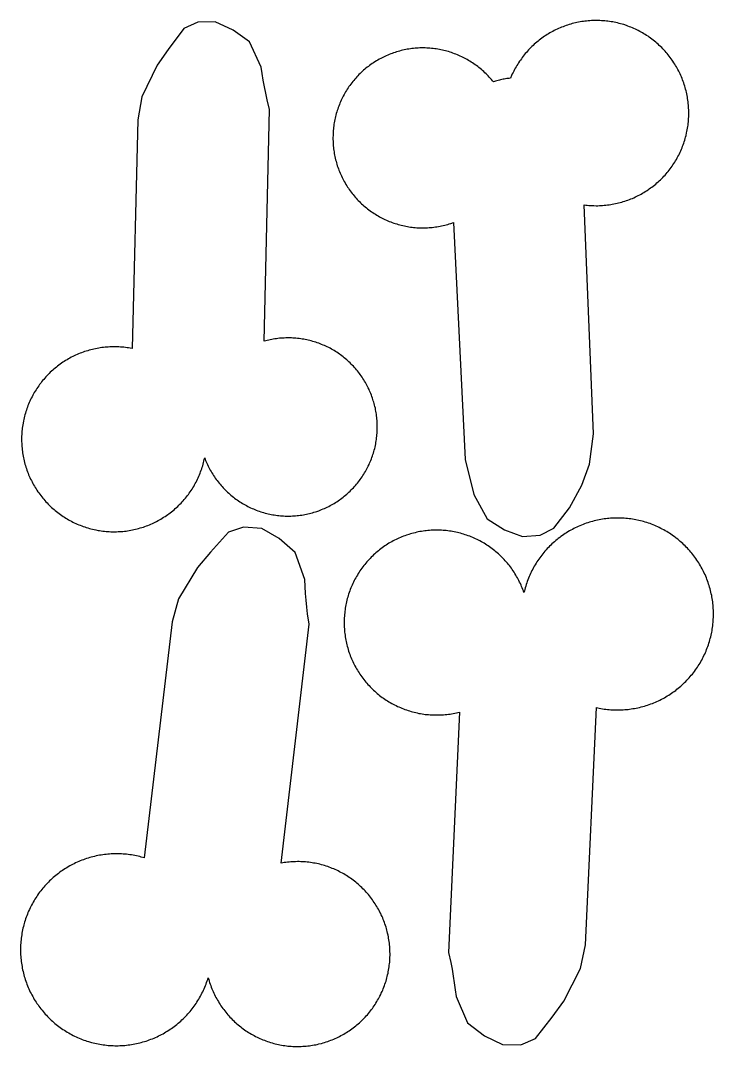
# Model space of a CAD drawing. Extents: x -246 to 246, y -104 to 199.
# Drawn here: x 211.17 to 220.79, y -83.82 to -69.57 of the extents above; entities that cross this region are included whole.
import ezdxf

# ---------------------------------------------------------------- set-up
doc = ezdxf.new("R2010")
doc.units = 0
doc.layers.add('Add_Red', color=1, linetype='Continuous')

msp = doc.modelspace()

# ---------------------------------------------------------------- linework, layer by layer
at = {"layer": 'Add_Red'}
for points in [[(212.501, -76.667), (212.523, -76.666), (212.545, -76.665), (212.568, -76.664), (212.59, -76.662), (212.612, -76.659), (212.635, -76.657), (212.657, -76.654), (212.679, -76.65), (212.701, -76.646), (212.723, -76.642), (212.745, -76.637), (212.767, -76.632), (212.789, -76.627), (212.81, -76.621), (212.832, -76.615), (212.853, -76.609), (212.875, -76.602), (212.896, -76.594), (212.917, -76.587), (212.938, -76.579), (212.959, -76.57), (212.979, -76.562), (213, -76.553), (213.02, -76.543), (213.04, -76.533), (213.06, -76.523), (213.08, -76.513), (213.1, -76.502), (213.119, -76.491), (213.138, -76.479), (213.157, -76.467), (213.176, -76.455), (213.195, -76.443), (213.213, -76.43), (213.231, -76.417), (213.249, -76.403), (213.267, -76.389), (213.284, -76.375), (213.302, -76.361), (213.318, -76.346), (213.335, -76.331), (213.352, -76.316), (213.368, -76.3), (213.384, -76.285), (213.399, -76.269), (213.414, -76.252), (213.43, -76.236), (213.444, -76.219), (213.459, -76.202), (213.473, -76.184), (213.487, -76.166), (213.5, -76.149), (213.513, -76.13), (213.526, -76.112), (213.539, -76.094), (213.551, -76.075), (213.563, -76.056), (213.575, -76.037), (213.586, -76.017), (213.597, -75.998), (213.607, -75.978), (213.617, -75.958), (213.627, -75.938), (213.637, -75.917), (213.646, -75.897), (213.655, -75.876), (213.663, -75.856), (213.671, -75.835), (213.679, -75.814), (213.686, -75.792), (213.693, -75.771), (213.7, -75.75), (213.706, -75.728), (213.712, -75.707), (213.717, -75.685), (213.722, -75.663), (213.727, -75.641), (213.74, -75.676), (213.749, -75.696), (213.757, -75.716), (213.766, -75.735), (213.776, -75.755), (213.785, -75.774), (213.795, -75.793), (213.805, -75.812), (213.816, -75.831), (213.827, -75.85), (213.838, -75.868), (213.85, -75.886), (213.862, -75.904), (213.874, -75.922), (213.887, -75.94), (213.899, -75.957), (213.913, -75.974), (213.926, -75.991), (213.94, -76.008), (213.954, -76.024), (213.968, -76.04), (213.983, -76.056), (213.998, -76.072), (214.013, -76.087), (214.028, -76.102), (214.044, -76.117), (214.06, -76.132), (214.076, -76.146), (214.092, -76.16), (214.109, -76.174), (214.126, -76.187), (214.143, -76.2), (214.16, -76.213), (214.178, -76.226), (214.196, -76.238), (214.214, -76.25), (214.232, -76.261), (214.25, -76.273), (214.269, -76.284), (214.288, -76.294), (214.307, -76.305), (214.326, -76.315), (214.345, -76.324), (214.365, -76.334), (214.384, -76.343), (214.404, -76.351), (214.424, -76.359), (214.444, -76.367), (214.464, -76.375), (214.485, -76.382), (214.505, -76.389), (214.526, -76.395), (214.546, -76.402), (214.567, -76.407), (214.588, -76.413), (214.609, -76.418), (214.63, -76.422), (214.651, -76.427), (214.673, -76.431), (214.694, -76.434), (214.715, -76.437), (214.737, -76.44), (214.758, -76.443), (214.78, -76.445), (214.801, -76.446), (214.823, -76.448), (214.844, -76.449), (214.866, -76.449), (214.887, -76.449), (214.925, -76.449), (214.946, -76.448), (214.968, -76.447), (214.99, -76.445), (215.011, -76.443), (215.032, -76.441), (215.054, -76.438), (215.075, -76.435), (215.097, -76.432), (215.118, -76.428), (215.139, -76.424), (215.16, -76.419), (215.181, -76.414), (215.202, -76.409), (215.223, -76.403), (215.244, -76.397), (215.264, -76.391), (215.285, -76.384), (215.311, -76.375), (215.331, -76.367), (215.351, -76.359), (215.371, -76.351), (215.391, -76.343), (215.41, -76.334), (215.43, -76.324), (215.449, -76.315), (215.468, -76.305), (215.487, -76.294), (215.506, -76.284), (215.525, -76.273), (215.543, -76.261), (215.561, -76.25), (215.579, -76.238), (215.597, -76.226), (215.615, -76.213), (215.632, -76.2), (215.649, -76.187), (215.666, -76.174), (215.683, -76.16), (215.699, -76.146), (215.715, -76.132), (215.731, -76.117), (215.747, -76.102), (215.762, -76.087), (215.777, -76.072), (215.792, -76.056), (215.807, -76.04), (215.821, -76.024), (215.835, -76.008), (215.849, -75.991), (215.862, -75.974), (215.875, -75.957), (215.888, -75.94), (215.901, -75.922), (215.913, -75.904), (215.925, -75.886), (215.937, -75.868), (215.948, -75.85), (215.959, -75.831), (215.969, -75.812), (215.98, -75.793), (215.99, -75.774), (215.999, -75.755), (216.009, -75.735), (216.018, -75.716), (216.026, -75.696), (216.034, -75.676), (216.042, -75.656), (216.05, -75.636), (216.057, -75.615), (216.064, -75.595), (216.07, -75.574), (216.077, -75.553), (216.082, -75.533), (216.088, -75.512), (216.093, -75.491), (216.097, -75.47), (216.102, -75.448), (216.106, -75.427), (216.109, -75.406), (216.112, -75.385), (216.115, -75.363), (216.118, -75.342), (216.12, -75.32), (216.121, -75.299), (216.123, -75.277), (216.124, -75.256), (216.124, -75.234), (216.124, -75.212), (216.124, -75.187), (216.124, -75.165), (216.123, -75.143), (216.121, -75.122), (216.119, -75.1), (216.117, -75.079), (216.115, -75.057), (216.112, -75.036), (216.109, -75.015), (216.105, -74.993), (216.101, -74.972), (216.097, -74.951), (216.092, -74.93), (216.087, -74.909), (216.081, -74.888), (216.075, -74.867), (216.069, -74.847), (216.057, -74.81), (216.05, -74.789), (216.042, -74.769), (216.034, -74.749), (216.026, -74.729), (216.018, -74.709), (216.009, -74.69), (215.999, -74.67), (215.99, -74.651), (215.98, -74.632), (215.969, -74.613), (215.959, -74.594), (215.948, -74.575), (215.937, -74.557), (215.925, -74.539), (215.913, -74.521), (215.901, -74.503), (215.888, -74.485), (215.875, -74.468), (215.862, -74.451), (215.849, -74.434), (215.835, -74.417), (215.821, -74.401), (215.807, -74.385), (215.792, -74.369), (215.777, -74.353), (215.762, -74.338), (215.747, -74.323), (215.731, -74.308), (215.715, -74.293), (215.699, -74.279), (215.683, -74.265), (215.666, -74.251), (215.649, -74.238), (215.632, -74.224), (215.615, -74.212), (215.597, -74.199), (215.579, -74.187), (215.561, -74.175), (215.543, -74.163), (215.525, -74.152), (215.506, -74.141), (215.487, -74.13), (215.468, -74.12), (215.449, -74.11), (215.43, -74.101), (215.41, -74.091), (215.391, -74.082), (215.371, -74.074), (215.351, -74.065), (215.331, -74.058), (215.311, -74.05), (215.29, -74.043), (215.27, -74.036), (215.249, -74.029), (215.228, -74.023), (215.208, -74.018), (215.187, -74.012), (215.166, -74.007), (215.145, -74.002), (215.123, -73.998), (215.102, -73.994), (215.081, -73.991), (215.06, -73.987), (215.038, -73.985), (215.017, -73.982), (214.995, -73.98), (214.974, -73.978), (214.952, -73.977), (214.931, -73.976), (214.909, -73.976), (214.887, -73.975), (214.852, -73.976), (214.83, -73.977), (214.808, -73.978), (214.787, -73.979), (214.765, -73.981), (214.744, -73.984), (214.723, -73.986), (214.701, -73.989), (214.68, -73.993), (214.659, -73.997), (214.637, -74.001), (214.616, -74.005), (214.595, -74.01), (214.574, -74.016), (214.554, -74.021), (214.626, -70.802), (214.594, -70.668), (214.574, -70.578), (214.556, -70.487), (214.539, -70.396), (214.524, -70.305), (214.511, -70.214), (214.349, -69.865), (214.121, -69.7), (213.874, -69.588), (213.631, -69.591), (213.436, -69.678), (213.221, -69.968), (213.067, -70.188), (212.855, -70.628), (212.797, -70.946), (212.721, -74.124), (212.692, -74.118), (212.67, -74.115), (212.648, -74.111), (212.625, -74.109), (212.603, -74.106), (212.581, -74.104), (212.558, -74.102), (212.536, -74.101), (212.514, -74.1), (212.491, -74.099), (212.469, -74.099), (212.433, -74.099), (212.411, -74.1), (212.388, -74.102), (212.366, -74.103), (212.344, -74.105), (212.321, -74.107), (212.299, -74.11), (212.277, -74.113), (212.255, -74.117), (212.233, -74.121), (212.211, -74.125), (212.189, -74.13), (212.167, -74.135), (212.145, -74.14), (212.124, -74.146), (212.102, -74.153), (212.081, -74.159), (212.059, -74.166), (212.038, -74.173), (212.017, -74.181), (211.996, -74.189), (211.975, -74.198), (211.955, -74.206), (211.934, -74.216), (211.914, -74.225), (211.894, -74.235), (211.874, -74.245), (211.854, -74.256), (211.835, -74.267), (211.815, -74.278), (211.796, -74.289), (211.777, -74.301), (211.758, -74.314), (211.74, -74.326), (211.721, -74.339), (211.703, -74.352), (211.685, -74.366), (211.668, -74.38), (211.65, -74.394), (211.633, -74.408), (211.616, -74.423), (211.6, -74.438), (211.583, -74.453), (211.567, -74.469), (211.551, -74.485), (211.536, -74.501), (211.521, -74.517), (211.506, -74.534), (211.491, -74.551), (211.476, -74.568), (211.462, -74.585), (211.449, -74.603), (211.435, -74.621), (211.422, -74.639), (211.409, -74.658), (211.397, -74.676), (211.385, -74.695), (211.373, -74.714), (211.361, -74.733), (211.35, -74.753), (211.339, -74.772), (211.329, -74.792), (211.319, -74.812), (211.309, -74.832), (211.299, -74.853), (211.29, -74.873), (211.282, -74.894), (211.273, -74.915), (211.265, -74.936), (211.258, -74.957), (211.25, -74.978), (211.243, -74.999), (211.237, -75.021), (211.231, -75.042), (211.225, -75.064), (211.22, -75.086), (211.215, -75.107), (211.21, -75.129), (211.204, -75.16), (211.2, -75.182), (211.197, -75.204), (211.194, -75.227), (211.192, -75.249), (211.189, -75.271), (211.188, -75.294), (211.186, -75.316), (211.185, -75.338), (211.185, -75.361), (211.185, -75.383), (211.185, -75.417), (211.186, -75.439), (211.187, -75.462), (211.189, -75.484), (211.191, -75.507), (211.193, -75.529), (211.196, -75.551), (211.199, -75.573), (211.202, -75.595), (211.206, -75.617), (211.21, -75.639), (211.215, -75.661), (211.22, -75.683), (211.226, -75.705), (211.231, -75.727), (211.238, -75.748), (211.244, -75.77), (211.251, -75.791), (211.258, -75.812), (211.266, -75.833), (211.274, -75.854), (211.282, -75.875), (211.291, -75.895), (211.3, -75.916), (211.31, -75.936), (211.32, -75.956), (211.33, -75.976), (211.34, -75.996), (211.351, -76.016), (211.362, -76.035), (211.374, -76.054), (211.386, -76.073), (211.398, -76.092), (211.411, -76.111), (211.423, -76.129), (211.437, -76.147), (211.45, -76.165), (211.464, -76.183), (211.478, -76.2), (211.492, -76.217), (211.507, -76.234), (211.522, -76.251), (211.537, -76.267), (211.553, -76.283), (211.569, -76.299), (211.585, -76.315), (211.601, -76.33), (211.618, -76.345), (211.635, -76.36), (211.652, -76.374), (211.67, -76.388), (211.687, -76.402), (211.705, -76.416), (211.723, -76.429), (211.742, -76.442), (211.76, -76.454), (211.779, -76.466), (211.798, -76.478), (211.817, -76.49), (211.837, -76.501), (211.856, -76.512), (211.876, -76.522), (211.896, -76.533), (211.916, -76.542), (211.936, -76.552), (211.957, -76.561), (211.978, -76.57), (211.998, -76.578), (212.019, -76.586), (212.04, -76.594), (212.062, -76.601), (212.083, -76.608), (212.104, -76.615), (212.126, -76.621), (212.147, -76.627), (212.169, -76.632), (212.191, -76.637), (212.213, -76.642), (212.246, -76.648), (212.268, -76.652), (212.29, -76.655), (212.312, -76.658), (212.335, -76.66), (212.357, -76.663), (212.379, -76.664), (212.402, -76.666), (212.424, -76.667), (212.446, -76.667), (212.469, -76.667), (212.501, -76.667)], [(218.386, -76.716), (218.575, -76.616), (218.795, -76.335), (218.963, -76.019), (219.071, -75.731), (219.129, -75.307), (218.996, -72.128), (219.018, -72.13), (219.041, -72.133), (219.063, -72.135), (219.085, -72.136), (219.108, -72.138), (219.13, -72.138), (219.165, -72.139), (219.187, -72.139), (219.209, -72.138), (219.232, -72.137), (219.254, -72.136), (219.277, -72.134), (219.299, -72.132), (219.321, -72.129), (219.344, -72.126), (219.366, -72.123), (219.388, -72.119), (219.41, -72.115), (219.432, -72.111), (219.454, -72.106), (219.476, -72.101), (219.497, -72.095), (219.519, -72.089), (219.54, -72.083), (219.562, -72.076), (219.583, -72.069), (219.604, -72.061), (219.625, -72.053), (219.646, -72.045), (219.667, -72.037), (219.688, -72.028), (219.708, -72.018), (219.728, -72.009), (219.748, -71.999), (219.768, -71.988), (219.788, -71.978), (219.807, -71.967), (219.827, -71.955), (219.846, -71.943), (219.865, -71.931), (219.884, -71.919), (219.902, -71.906), (219.92, -71.893), (219.938, -71.88), (219.956, -71.866), (219.974, -71.852), (219.991, -71.838), (220.008, -71.823), (220.025, -71.809), (220.041, -71.793), (220.058, -71.778), (220.074, -71.762), (220.089, -71.746), (220.105, -71.73), (220.12, -71.713), (220.135, -71.697), (220.149, -71.68), (220.164, -71.662), (220.178, -71.645), (220.191, -71.627), (220.205, -71.609), (220.218, -71.591), (220.23, -71.572), (220.243, -71.553), (220.255, -71.534), (220.267, -71.515), (220.278, -71.496), (220.289, -71.476), (220.3, -71.457), (220.31, -71.437), (220.32, -71.417), (220.33, -71.396), (220.339, -71.376), (220.348, -71.355), (220.357, -71.335), (220.365, -71.314), (220.373, -71.293), (220.38, -71.272), (220.387, -71.25), (220.394, -71.229), (220.4, -71.208), (220.406, -71.186), (220.412, -71.164), (220.42, -71.129), (220.425, -71.107), (220.429, -71.085), (220.433, -71.063), (220.436, -71.041), (220.44, -71.019), (220.442, -70.996), (220.445, -70.974), (220.446, -70.952), (220.448, -70.929), (220.449, -70.907), (220.45, -70.885), (220.45, -70.853), (220.45, -70.831), (220.449, -70.808), (220.448, -70.786), (220.447, -70.763), (220.445, -70.741), (220.443, -70.719), (220.441, -70.696), (220.438, -70.674), (220.434, -70.652), (220.431, -70.63), (220.427, -70.608), (220.422, -70.586), (220.417, -70.564), (220.412, -70.542), (220.406, -70.52), (220.4, -70.499), (220.394, -70.477), (220.387, -70.456), (220.38, -70.435), (220.373, -70.413), (220.365, -70.392), (220.357, -70.372), (220.348, -70.351), (220.339, -70.33), (220.33, -70.31), (220.32, -70.29), (220.31, -70.27), (220.3, -70.25), (220.289, -70.23), (220.278, -70.21), (220.267, -70.191), (220.255, -70.172), (220.243, -70.153), (220.23, -70.134), (220.218, -70.116), (220.205, -70.098), (220.191, -70.079), (220.178, -70.062), (220.164, -70.044), (220.149, -70.027), (220.135, -70.01), (220.12, -69.993), (220.105, -69.976), (220.089, -69.96), (220.074, -69.944), (220.058, -69.928), (220.041, -69.913), (220.025, -69.898), (220.008, -69.883), (219.991, -69.868), (219.974, -69.854), (219.956, -69.84), (219.938, -69.826), (219.92, -69.813), (219.902, -69.8), (219.884, -69.787), (219.865, -69.775), (219.846, -69.763), (219.827, -69.751), (219.807, -69.74), (219.788, -69.729), (219.768, -69.718), (219.748, -69.708), (219.728, -69.698), (219.708, -69.688), (219.688, -69.679), (219.667, -69.67), (219.646, -69.661), (219.625, -69.653), (219.604, -69.645), (219.583, -69.638), (219.546, -69.625), (219.525, -69.619), (219.503, -69.613), (219.481, -69.607), (219.459, -69.602), (219.438, -69.597), (219.416, -69.592), (219.394, -69.588), (219.371, -69.584), (219.349, -69.581), (219.327, -69.578), (219.305, -69.575), (219.282, -69.573), (219.26, -69.571), (219.238, -69.57), (219.215, -69.569), (219.193, -69.568), (219.165, -69.568), (219.142, -69.568), (219.12, -69.568), (219.097, -69.569), (219.075, -69.571), (219.053, -69.572), (219.03, -69.575), (219.008, -69.577), (218.986, -69.58), (218.964, -69.583), (218.941, -69.587), (218.919, -69.591), (218.897, -69.596), (218.875, -69.601), (218.854, -69.606), (218.832, -69.611), (218.81, -69.617), (218.789, -69.624), (218.767, -69.63), (218.746, -69.638), (218.725, -69.645), (218.704, -69.653), (218.683, -69.661), (218.662, -69.67), (218.642, -69.679), (218.621, -69.688), (218.601, -69.698), (218.581, -69.708), (218.561, -69.718), (218.541, -69.729), (218.522, -69.74), (218.502, -69.751), (218.483, -69.763), (218.464, -69.775), (218.446, -69.787), (218.427, -69.8), (218.409, -69.813), (218.391, -69.826), (218.373, -69.84), (218.356, -69.854), (218.338, -69.868), (218.321, -69.883), (218.304, -69.898), (218.288, -69.913), (218.272, -69.928), (218.256, -69.944), (218.24, -69.96), (218.224, -69.976), (218.209, -69.993), (218.194, -70.01), (218.18, -70.027), (218.165, -70.044), (218.152, -70.062), (218.138, -70.079), (218.125, -70.098), (218.111, -70.116), (218.099, -70.134), (218.086, -70.153), (218.074, -70.172), (218.063, -70.191), (218.051, -70.21), (218.04, -70.23), (218.029, -70.25), (218.019, -70.27), (218.009, -70.29), (217.999, -70.31), (217.99, -70.33), (217.974, -70.369), (217.956, -70.371), (217.939, -70.373), (217.922, -70.375), (217.904, -70.378), (217.887, -70.381), (217.87, -70.384), (217.853, -70.388), (217.836, -70.392), (217.819, -70.396), (217.802, -70.4), (217.785, -70.405), (217.768, -70.41), (217.736, -70.421), (217.722, -70.404), (217.708, -70.387), (217.694, -70.371), (217.679, -70.354), (217.664, -70.338), (217.649, -70.323), (217.634, -70.307), (217.618, -70.292), (217.602, -70.277), (217.586, -70.263), (217.57, -70.248), (217.553, -70.234), (217.536, -70.221), (217.519, -70.207), (217.501, -70.194), (217.484, -70.181), (217.466, -70.169), (217.448, -70.156), (217.43, -70.145), (217.411, -70.133), (217.392, -70.122), (217.373, -70.111), (217.354, -70.1), (217.335, -70.09), (217.316, -70.08), (217.296, -70.071), (217.276, -70.061), (217.256, -70.052), (217.236, -70.044), (217.216, -70.036), (217.196, -70.028), (217.175, -70.02), (217.155, -70.013), (217.134, -70.007), (217.113, -70), (217.092, -69.994), (217.071, -69.988), (217.05, -69.983), (217.029, -69.978), (217.007, -69.974), (216.986, -69.97), (216.965, -69.966), (216.943, -69.962), (216.921, -69.959), (216.9, -69.957), (216.878, -69.954), (216.856, -69.952), (216.835, -69.951), (216.813, -69.95), (216.791, -69.949), (216.758, -69.948), (216.736, -69.949), (216.714, -69.949), (216.692, -69.95), (216.67, -69.952), (216.649, -69.953), (216.627, -69.955), (216.605, -69.958), (216.584, -69.961), (216.562, -69.964), (216.541, -69.967), (216.519, -69.971), (216.498, -69.976), (216.476, -69.981), (216.455, -69.986), (216.434, -69.991), (216.413, -69.997), (216.392, -70.003), (216.371, -70.01), (216.351, -70.017), (216.33, -70.024), (216.31, -70.031), (216.289, -70.039), (216.269, -70.048), (216.249, -70.057), (216.229, -70.066), (216.21, -70.075), (216.19, -70.085), (216.171, -70.095), (216.152, -70.105), (216.133, -70.116), (216.114, -70.127), (216.09, -70.142), (216.072, -70.153), (216.054, -70.165), (216.036, -70.178), (216.018, -70.191), (216.001, -70.204), (215.984, -70.217), (215.967, -70.231), (215.95, -70.245), (215.933, -70.259), (215.917, -70.273), (215.901, -70.288), (215.885, -70.303), (215.87, -70.319), (215.855, -70.334), (215.84, -70.35), (215.825, -70.366), (215.811, -70.383), (215.797, -70.399), (215.783, -70.416), (215.769, -70.433), (215.756, -70.451), (215.743, -70.468), (215.731, -70.486), (215.718, -70.504), (215.706, -70.522), (215.695, -70.541), (215.683, -70.56), (215.672, -70.578), (215.662, -70.597), (215.651, -70.617), (215.641, -70.636), (215.632, -70.656), (215.623, -70.675), (215.614, -70.695), (215.605, -70.715), (215.597, -70.735), (215.589, -70.756), (215.581, -70.776), (215.574, -70.797), (215.567, -70.818), (215.561, -70.838), (215.555, -70.859), (215.549, -70.88), (215.544, -70.901), (215.539, -70.923), (215.534, -70.944), (215.53, -70.965), (215.526, -70.987), (215.522, -71.008), (215.519, -71.03), (215.517, -71.052), (215.514, -71.073), (215.512, -71.095), (215.511, -71.117), (215.509, -71.139), (215.509, -71.16), (215.508, -71.198), (215.508, -71.22), (215.509, -71.242), (215.51, -71.263), (215.511, -71.285), (215.513, -71.307), (215.515, -71.329), (215.517, -71.35), (215.52, -71.372), (215.523, -71.393), (215.527, -71.415), (215.531, -71.436), (215.535, -71.458), (215.54, -71.479), (215.545, -71.5), (215.551, -71.521), (215.556, -71.542), (215.563, -71.563), (215.569, -71.584), (215.576, -71.605), (215.583, -71.625), (215.591, -71.646), (215.599, -71.666), (215.607, -71.686), (215.616, -71.706), (215.625, -71.726), (215.635, -71.747), (215.645, -71.767), (215.655, -71.786), (215.666, -71.805), (215.676, -71.824), (215.687, -71.843), (215.699, -71.862), (215.711, -71.88), (215.723, -71.898), (215.735, -71.916), (215.748, -71.934), (215.761, -71.951), (215.774, -71.969), (215.788, -71.986), (215.802, -72.003), (215.816, -72.019), (215.83, -72.035), (215.845, -72.051), (215.86, -72.067), (215.875, -72.083), (215.891, -72.098), (215.907, -72.113), (215.923, -72.128), (215.939, -72.142), (215.956, -72.156), (215.973, -72.17), (215.99, -72.184), (216.007, -72.197), (216.025, -72.21), (216.042, -72.223), (216.06, -72.235), (216.079, -72.247), (216.097, -72.259), (216.116, -72.27), (216.134, -72.281), (216.153, -72.292), (216.173, -72.302), (216.192, -72.312), (216.211, -72.322), (216.231, -72.331), (216.251, -72.34), (216.271, -72.349), (216.291, -72.357), (216.311, -72.365), (216.332, -72.373), (216.352, -72.38), (216.373, -72.387), (216.394, -72.393), (216.415, -72.4), (216.436, -72.405), (216.457, -72.411), (216.478, -72.416), (216.5, -72.421), (216.521, -72.425), (216.542, -72.429), (216.564, -72.432), (216.585, -72.436), (216.607, -72.438), (216.629, -72.441), (216.65, -72.443), (216.672, -72.445), (216.694, -72.446), (216.716, -72.447), (216.758, -72.447), (216.779, -72.447), (216.801, -72.447), (216.823, -72.446), (216.845, -72.444), (216.866, -72.443), (216.888, -72.441), (216.91, -72.438), (216.931, -72.435), (216.953, -72.432), (216.974, -72.428), (216.996, -72.424), (217.017, -72.42), (217.039, -72.415), (217.06, -72.41), (217.081, -72.405), (217.102, -72.399), (217.123, -72.393), (217.144, -72.386), (217.183, -72.373), (217.346, -75.663), (217.465, -76.151), (217.65, -76.49), (217.889, -76.639), (218.143, -76.735), (218.386, -76.716)], [(218.321, -83.705), (218.551, -83.409), (218.716, -83.185), (218.946, -82.733), (219.014, -82.405), (219.169, -79.11), (219.206, -79.117), (219.229, -79.122), (219.252, -79.125), (219.275, -79.129), (219.298, -79.132), (219.321, -79.135), (219.344, -79.137), (219.367, -79.139), (219.391, -79.14), (219.414, -79.141), (219.437, -79.142), (219.46, -79.142), (219.49, -79.142), (219.513, -79.141), (219.537, -79.14), (219.56, -79.138), (219.583, -79.136), (219.606, -79.134), (219.629, -79.131), (219.652, -79.128), (219.675, -79.124), (219.698, -79.12), (219.721, -79.116), (219.744, -79.111), (219.767, -79.106), (219.789, -79.101), (219.812, -79.095), (219.834, -79.088), (219.856, -79.082), (219.878, -79.075), (219.9, -79.067), (219.922, -79.059), (219.944, -79.051), (219.966, -79.042), (219.987, -79.033), (220.008, -79.024), (220.03, -79.014), (220.05, -79.004), (220.071, -78.994), (220.092, -78.983), (220.112, -78.972), (220.132, -78.96), (220.152, -78.948), (220.172, -78.936), (220.192, -78.923), (220.211, -78.91), (220.23, -78.897), (220.249, -78.884), (220.268, -78.87), (220.286, -78.855), (220.304, -78.841), (220.322, -78.826), (220.34, -78.811), (220.357, -78.795), (220.374, -78.779), (220.391, -78.763), (220.407, -78.747), (220.424, -78.73), (220.439, -78.713), (220.455, -78.696), (220.47, -78.679), (220.485, -78.661), (220.5, -78.643), (220.515, -78.625), (220.529, -78.606), (220.542, -78.587), (220.556, -78.568), (220.569, -78.549), (220.582, -78.53), (220.594, -78.51), (220.606, -78.49), (220.618, -78.47), (220.629, -78.45), (220.64, -78.429), (220.651, -78.408), (220.661, -78.388), (220.671, -78.367), (220.68, -78.345), (220.69, -78.324), (220.698, -78.302), (220.707, -78.281), (220.715, -78.259), (220.723, -78.237), (220.73, -78.215), (220.737, -78.193), (220.743, -78.17), (220.749, -78.148), (220.755, -78.125), (220.76, -78.103), (220.769, -78.064), (220.773, -78.041), (220.777, -78.018), (220.78, -77.995), (220.783, -77.972), (220.786, -77.949), (220.788, -77.925), (220.79, -77.902), (220.791, -77.879), (220.792, -77.856), (220.793, -77.833), (220.793, -77.809), (220.793, -77.782), (220.792, -77.758), (220.791, -77.735), (220.79, -77.712), (220.788, -77.689), (220.785, -77.666), (220.783, -77.642), (220.779, -77.619), (220.776, -77.596), (220.772, -77.573), (220.768, -77.551), (220.763, -77.528), (220.758, -77.505), (220.752, -77.483), (220.747, -77.46), (220.74, -77.438), (220.734, -77.415), (220.726, -77.393), (220.719, -77.371), (220.711, -77.349), (220.703, -77.328), (220.694, -77.306), (220.685, -77.284), (220.676, -77.263), (220.666, -77.242), (220.656, -77.221), (220.646, -77.2), (220.635, -77.18), (220.624, -77.159), (220.612, -77.139), (220.6, -77.119), (220.588, -77.099), (220.576, -77.08), (220.563, -77.06), (220.55, -77.041), (220.536, -77.022), (220.522, -77.004), (220.508, -76.985), (220.493, -76.967), (220.478, -76.949), (220.463, -76.932), (220.448, -76.914), (220.432, -76.897), (220.416, -76.88), (220.4, -76.864), (220.383, -76.848), (220.366, -76.832), (220.349, -76.816), (220.331, -76.801), (220.314, -76.786), (220.296, -76.771), (220.277, -76.756), (220.259, -76.742), (220.24, -76.729), (220.221, -76.715), (220.202, -76.702), (220.183, -76.689), (220.163, -76.677), (220.143, -76.665), (220.123, -76.653), (220.103, -76.642), (220.082, -76.631), (220.061, -76.62), (220.041, -76.61), (220.02, -76.6), (219.998, -76.59), (219.977, -76.581), (219.956, -76.572), (219.934, -76.564), (219.912, -76.555), (219.89, -76.548), (219.868, -76.54), (219.846, -76.534), (219.823, -76.527), (219.801, -76.521), (219.779, -76.515), (219.756, -76.51), (219.715, -76.501), (219.692, -76.497), (219.669, -76.493), (219.646, -76.49), (219.623, -76.487), (219.6, -76.484), (219.577, -76.482), (219.553, -76.48), (219.53, -76.478), (219.507, -76.477), (219.484, -76.477), (219.46, -76.477), (219.435, -76.477), (219.412, -76.478), (219.388, -76.479), (219.365, -76.48), (219.342, -76.482), (219.319, -76.484), (219.296, -76.487), (219.273, -76.49), (219.25, -76.493), (219.227, -76.497), (219.204, -76.502), (219.181, -76.506), (219.158, -76.511), (219.136, -76.517), (219.113, -76.523), (219.091, -76.529), (219.069, -76.536), (219.046, -76.543), (219.024, -76.55), (219.002, -76.558), (218.981, -76.566), (218.959, -76.575), (218.938, -76.583), (218.916, -76.593), (218.895, -76.602), (218.874, -76.613), (218.853, -76.623), (218.833, -76.634), (218.812, -76.645), (218.792, -76.656), (218.772, -76.668), (218.752, -76.68), (218.733, -76.693), (218.713, -76.706), (218.694, -76.719), (218.675, -76.733), (218.657, -76.746), (218.638, -76.761), (218.62, -76.775), (218.602, -76.79), (218.584, -76.805), (218.567, -76.82), (218.55, -76.836), (218.533, -76.852), (218.516, -76.869), (218.5, -76.885), (218.484, -76.902), (218.468, -76.919), (218.453, -76.937), (218.438, -76.954), (218.423, -76.972), (218.409, -76.991), (218.395, -77.009), (218.381, -77.028), (218.367, -77.047), (218.354, -77.066), (218.341, -77.085), (218.329, -77.105), (218.317, -77.125), (218.305, -77.145), (218.294, -77.165), (218.283, -77.186), (218.272, -77.206), (218.262, -77.227), (218.252, -77.248), (218.242, -77.269), (218.233, -77.291), (218.224, -77.312), (218.215, -77.334), (218.207, -77.356), (218.2, -77.378), (218.192, -77.4), (218.185, -77.422), (218.179, -77.444), (218.173, -77.467), (218.167, -77.489), (218.161, -77.512), (218.154, -77.49), (218.146, -77.469), (218.138, -77.448), (218.129, -77.427), (218.12, -77.407), (218.111, -77.386), (218.101, -77.366), (218.091, -77.346), (218.081, -77.326), (218.07, -77.306), (218.059, -77.287), (218.048, -77.268), (218.036, -77.248), (218.024, -77.23), (218.012, -77.211), (217.999, -77.192), (217.986, -77.174), (217.973, -77.156), (217.959, -77.138), (217.945, -77.121), (217.931, -77.104), (217.916, -77.087), (217.901, -77.07), (217.886, -77.053), (217.871, -77.037), (217.855, -77.021), (217.839, -77.005), (217.823, -76.99), (217.806, -76.975), (217.789, -76.96), (217.772, -76.945), (217.755, -76.931), (217.738, -76.917), (217.72, -76.904), (217.702, -76.89), (217.684, -76.877), (217.665, -76.865), (217.646, -76.852), (217.628, -76.84), (217.608, -76.828), (217.589, -76.817), (217.57, -76.806), (217.55, -76.795), (217.53, -76.785), (217.51, -76.775), (217.49, -76.765), (217.469, -76.756), (217.449, -76.747), (217.428, -76.739), (217.407, -76.73), (217.386, -76.722), (217.365, -76.715), (217.344, -76.708), (217.323, -76.701), (217.301, -76.695), (217.28, -76.689), (217.258, -76.683), (217.236, -76.678), (217.214, -76.673), (217.192, -76.669), (217.17, -76.665), (217.148, -76.661), (217.126, -76.658), (217.104, -76.655), (217.082, -76.652), (217.059, -76.65), (217.037, -76.648), (217.015, -76.647), (216.992, -76.646), (216.97, -76.645), (216.947, -76.645), (216.916, -76.645), (216.893, -76.646), (216.871, -76.647), (216.848, -76.649), (216.826, -76.651), (216.804, -76.653), (216.782, -76.656), (216.759, -76.659), (216.737, -76.662), (216.715, -76.666), (216.693, -76.67), (216.671, -76.675), (216.649, -76.68), (216.628, -76.685), (216.606, -76.691), (216.585, -76.697), (216.563, -76.704), (216.529, -76.715), (216.508, -76.722), (216.487, -76.73), (216.466, -76.739), (216.446, -76.747), (216.425, -76.756), (216.405, -76.765), (216.385, -76.775), (216.365, -76.785), (216.345, -76.795), (216.325, -76.806), (216.305, -76.817), (216.286, -76.828), (216.267, -76.84), (216.248, -76.852), (216.23, -76.865), (216.211, -76.877), (216.193, -76.89), (216.175, -76.904), (216.157, -76.917), (216.139, -76.931), (216.122, -76.945), (216.105, -76.96), (216.088, -76.975), (216.072, -76.99), (216.056, -77.005), (216.04, -77.021), (216.024, -77.037), (216.009, -77.053), (215.993, -77.07), (215.979, -77.087), (215.964, -77.104), (215.95, -77.121), (215.936, -77.138), (215.922, -77.156), (215.909, -77.174), (215.896, -77.192), (215.883, -77.211), (215.871, -77.23), (215.859, -77.248), (215.847, -77.268), (215.836, -77.287), (215.825, -77.306), (215.814, -77.326), (215.804, -77.346), (215.794, -77.366), (215.784, -77.386), (215.775, -77.407), (215.766, -77.427), (215.757, -77.448), (215.749, -77.469), (215.741, -77.49), (215.734, -77.511), (215.726, -77.532), (215.72, -77.553), (215.713, -77.575), (215.707, -77.596), (215.702, -77.618), (215.697, -77.64), (215.692, -77.662), (215.687, -77.684), (215.683, -77.706), (215.679, -77.728), (215.676, -77.75), (215.673, -77.772), (215.671, -77.795), (215.669, -77.817), (215.667, -77.839), (215.665, -77.862), (215.664, -77.884), (215.664, -77.906), (215.664, -77.929), (215.664, -77.971), (215.665, -77.993), (215.667, -78.016), (215.668, -78.038), (215.67, -78.06), (215.673, -78.082), (215.676, -78.105), (215.679, -78.127), (215.683, -78.149), (215.687, -78.171), (215.691, -78.193), (215.696, -78.215), (215.701, -78.237), (215.707, -78.258), (215.713, -78.28), (215.72, -78.304), (215.726, -78.325), (215.734, -78.347), (215.741, -78.368), (215.749, -78.389), (215.757, -78.41), (215.766, -78.43), (215.775, -78.451), (215.784, -78.471), (215.794, -78.491), (215.804, -78.511), (215.814, -78.531), (215.825, -78.551), (215.836, -78.571), (215.847, -78.59), (215.859, -78.609), (215.871, -78.628), (215.883, -78.647), (215.896, -78.665), (215.909, -78.683), (215.922, -78.701), (215.936, -78.719), (215.95, -78.737), (215.964, -78.754), (215.979, -78.771), (215.993, -78.788), (216.009, -78.804), (216.024, -78.82), (216.04, -78.836), (216.056, -78.852), (216.072, -78.868), (216.088, -78.883), (216.105, -78.897), (216.122, -78.912), (216.139, -78.926), (216.157, -78.94), (216.175, -78.954), (216.193, -78.967), (216.211, -78.98), (216.23, -78.993), (216.248, -79.005), (216.267, -79.017), (216.286, -79.029), (216.305, -79.04), (216.325, -79.051), (216.345, -79.062), (216.365, -79.072), (216.385, -79.082), (216.405, -79.092), (216.425, -79.101), (216.446, -79.11), (216.466, -79.119), (216.487, -79.127), (216.508, -79.135), (216.529, -79.142), (216.551, -79.15), (216.572, -79.156), (216.594, -79.163), (216.615, -79.169), (216.637, -79.174), (216.659, -79.179), (216.68, -79.184), (216.702, -79.189), (216.724, -79.193), (216.747, -79.197), (216.769, -79.2), (216.791, -79.203), (216.813, -79.205), (216.835, -79.207), (216.858, -79.209), (216.88, -79.211), (216.903, -79.212), (216.925, -79.212), (216.947, -79.212), (216.977, -79.212), (217, -79.211), (217.022, -79.21), (217.044, -79.209), (217.067, -79.207), (217.089, -79.205), (217.111, -79.202), (217.134, -79.199), (217.156, -79.195), (217.178, -79.192), (217.2, -79.187), (217.222, -79.183), (217.243, -79.178), (217.265, -79.172), (217.113, -82.51), (217.144, -82.65), (217.162, -82.744), (217.178, -82.839), (217.193, -82.933), (217.207, -83.028), (217.219, -83.123), (217.378, -83.489), (217.611, -83.666), (217.864, -83.788), (218.117, -83.791), (218.321, -83.705)], [(215.047, -83.815), (215.069, -83.814), (215.092, -83.813), (215.114, -83.812), (215.136, -83.81), (215.159, -83.808), (215.181, -83.805), (215.203, -83.802), (215.225, -83.799), (215.247, -83.795), (215.269, -83.791), (215.291, -83.786), (215.313, -83.781), (215.349, -83.772), (215.371, -83.766), (215.392, -83.759), (215.414, -83.753), (215.435, -83.746), (215.456, -83.738), (215.477, -83.73), (215.498, -83.722), (215.519, -83.714), (215.539, -83.705), (215.56, -83.695), (215.58, -83.686), (215.6, -83.676), (215.62, -83.665), (215.639, -83.655), (215.659, -83.644), (215.678, -83.632), (215.697, -83.621), (215.716, -83.608), (215.735, -83.596), (215.753, -83.583), (215.772, -83.57), (215.79, -83.557), (215.807, -83.543), (215.825, -83.53), (215.842, -83.515), (215.859, -83.501), (215.876, -83.486), (215.893, -83.471), (215.909, -83.455), (215.925, -83.44), (215.94, -83.424), (215.956, -83.407), (215.971, -83.391), (215.986, -83.374), (216, -83.357), (216.015, -83.34), (216.029, -83.322), (216.042, -83.304), (216.056, -83.286), (216.069, -83.268), (216.081, -83.25), (216.094, -83.231), (216.106, -83.212), (216.117, -83.193), (216.129, -83.174), (216.14, -83.154), (216.15, -83.135), (216.161, -83.115), (216.171, -83.095), (216.18, -83.074), (216.19, -83.054), (216.199, -83.033), (216.207, -83.013), (216.215, -82.992), (216.223, -82.971), (216.231, -82.95), (216.238, -82.929), (216.245, -82.907), (216.251, -82.886), (216.257, -82.864), (216.263, -82.842), (216.268, -82.821), (216.273, -82.799), (216.277, -82.777), (216.281, -82.755), (216.285, -82.733), (216.288, -82.711), (216.291, -82.688), (216.294, -82.666), (216.296, -82.644), (216.298, -82.621), (216.299, -82.599), (216.3, -82.577), (216.301, -82.554), (216.301, -82.532), (216.3, -82.492), (216.299, -82.469), (216.298, -82.447), (216.296, -82.425), (216.294, -82.402), (216.292, -82.38), (216.289, -82.358), (216.286, -82.336), (216.282, -82.313), (216.278, -82.291), (216.274, -82.269), (216.268, -82.243), (216.263, -82.221), (216.257, -82.2), (216.251, -82.178), (216.245, -82.157), (216.238, -82.135), (216.231, -82.114), (216.223, -82.093), (216.215, -82.072), (216.207, -82.051), (216.199, -82.03), (216.19, -82.01), (216.18, -81.989), (216.171, -81.969), (216.161, -81.949), (216.15, -81.929), (216.14, -81.91), (216.129, -81.89), (216.117, -81.871), (216.106, -81.852), (216.094, -81.833), (216.081, -81.814), (216.069, -81.796), (216.056, -81.777), (216.042, -81.759), (216.029, -81.742), (216.015, -81.724), (216, -81.707), (215.986, -81.69), (215.971, -81.673), (215.956, -81.656), (215.94, -81.64), (215.925, -81.624), (215.909, -81.609), (215.893, -81.593), (215.876, -81.578), (215.859, -81.563), (215.842, -81.549), (215.825, -81.534), (215.807, -81.52), (215.79, -81.507), (215.772, -81.493), (215.753, -81.48), (215.735, -81.468), (215.716, -81.455), (215.697, -81.443), (215.678, -81.432), (215.659, -81.42), (215.639, -81.409), (215.62, -81.399), (215.6, -81.388), (215.58, -81.378), (215.56, -81.369), (215.539, -81.359), (215.519, -81.35), (215.498, -81.342), (215.477, -81.334), (215.456, -81.326), (215.435, -81.318), (215.414, -81.311), (215.392, -81.304), (215.371, -81.298), (215.349, -81.292), (215.328, -81.286), (215.306, -81.281), (215.284, -81.276), (215.262, -81.272), (215.24, -81.268), (215.218, -81.264), (215.196, -81.261), (215.173, -81.258), (215.151, -81.255), (215.129, -81.253), (215.107, -81.251), (215.084, -81.25), (215.062, -81.249), (215.039, -81.248), (215.017, -81.248), (214.989, -81.249), (214.966, -81.249), (214.944, -81.25), (214.922, -81.252), (214.899, -81.254), (214.877, -81.256), (214.855, -81.259), (214.833, -81.262), (214.81, -81.265), (214.788, -81.269), (215.178, -77.95), (215.157, -77.808), (215.146, -77.713), (215.136, -77.618), (215.127, -77.523), (215.121, -77.427), (215.116, -77.331), (214.983, -76.955), (214.763, -76.762), (214.519, -76.622), (214.267, -76.602), (214.057, -76.673), (213.807, -76.951), (213.627, -77.163), (213.365, -77.597), (213.274, -77.92), (212.885, -81.196), (212.847, -81.185), (212.824, -81.179), (212.802, -81.174), (212.779, -81.169), (212.756, -81.164), (212.733, -81.16), (212.71, -81.156), (212.687, -81.153), (212.664, -81.15), (212.641, -81.147), (212.618, -81.145), (212.595, -81.143), (212.572, -81.142), (212.548, -81.141), (212.525, -81.14), (212.502, -81.14), (212.474, -81.14), (212.451, -81.141), (212.427, -81.142), (212.404, -81.143), (212.381, -81.145), (212.358, -81.148), (212.335, -81.15), (212.312, -81.153), (212.289, -81.157), (212.266, -81.161), (212.243, -81.165), (212.22, -81.17), (212.197, -81.175), (212.175, -81.18), (212.152, -81.186), (212.13, -81.193), (212.108, -81.199), (212.086, -81.206), (212.064, -81.214), (212.042, -81.222), (212.02, -81.23), (211.998, -81.239), (211.977, -81.248), (211.955, -81.257), (211.934, -81.267), (211.913, -81.277), (211.893, -81.287), (211.872, -81.298), (211.852, -81.309), (211.831, -81.321), (211.811, -81.333), (211.792, -81.345), (211.772, -81.357), (211.753, -81.37), (211.734, -81.383), (211.715, -81.397), (211.696, -81.411), (211.678, -81.425), (211.66, -81.44), (211.642, -81.455), (211.624, -81.47), (211.607, -81.485), (211.59, -81.501), (211.573, -81.517), (211.556, -81.533), (211.54, -81.55), (211.524, -81.567), (211.508, -81.584), (211.493, -81.602), (211.478, -81.619), (211.463, -81.637), (211.449, -81.656), (211.435, -81.674), (211.421, -81.693), (211.407, -81.712), (211.394, -81.731), (211.382, -81.751), (211.369, -81.77), (211.357, -81.79), (211.345, -81.81), (211.334, -81.83), (211.323, -81.851), (211.312, -81.872), (211.302, -81.892), (211.292, -81.913), (211.282, -81.935), (211.273, -81.956), (211.264, -81.978), (211.256, -81.999), (211.248, -82.021), (211.24, -82.043), (211.233, -82.065), (211.226, -82.087), (211.215, -82.127), (211.209, -82.15), (211.203, -82.173), (211.198, -82.195), (211.194, -82.218), (211.189, -82.241), (211.186, -82.264), (211.182, -82.287), (211.179, -82.31), (211.176, -82.333), (211.174, -82.356), (211.172, -82.379), (211.171, -82.403), (211.17, -82.426), (211.169, -82.449), (211.169, -82.472), (211.169, -82.498), (211.17, -82.521), (211.171, -82.545), (211.173, -82.568), (211.174, -82.591), (211.177, -82.614), (211.179, -82.637), (211.183, -82.66), (211.186, -82.683), (211.19, -82.706), (211.194, -82.729), (211.199, -82.752), (211.204, -82.775), (211.209, -82.797), (211.215, -82.82), (211.222, -82.842), (211.228, -82.864), (211.235, -82.887), (211.243, -82.909), (211.25, -82.931), (211.259, -82.952), (211.267, -82.974), (211.276, -82.995), (211.285, -83.017), (211.295, -83.038), (211.305, -83.059), (211.316, -83.08), (211.326, -83.1), (211.338, -83.121), (211.349, -83.141), (211.361, -83.161), (211.373, -83.181), (211.386, -83.2), (211.398, -83.22), (211.412, -83.239), (211.425, -83.258), (211.439, -83.276), (211.453, -83.295), (211.468, -83.313), (211.483, -83.331), (211.498, -83.349), (211.513, -83.366), (211.529, -83.383), (211.545, -83.4), (211.561, -83.417), (211.578, -83.433), (211.595, -83.449), (211.612, -83.464), (211.629, -83.48), (211.647, -83.495), (211.665, -83.51), (211.683, -83.524), (211.702, -83.538), (211.721, -83.552), (211.74, -83.565), (211.759, -83.579), (211.778, -83.591), (211.798, -83.604), (211.818, -83.616), (211.838, -83.628), (211.858, -83.639), (211.878, -83.65), (211.899, -83.661), (211.92, -83.671), (211.941, -83.681), (211.962, -83.691), (211.984, -83.7), (212.005, -83.709), (212.027, -83.717), (212.048, -83.726), (212.07, -83.733), (212.092, -83.741), (212.115, -83.748), (212.157, -83.76), (212.179, -83.765), (212.202, -83.771), (212.225, -83.776), (212.248, -83.781), (212.27, -83.785), (212.293, -83.789), (212.316, -83.792), (212.339, -83.795), (212.363, -83.798), (212.386, -83.8), (212.409, -83.802), (212.432, -83.803), (212.455, -83.804), (212.479, -83.805), (212.502, -83.805), (212.526, -83.805), (212.549, -83.804), (212.572, -83.803), (212.595, -83.802), (212.618, -83.8), (212.642, -83.798), (212.665, -83.795), (212.688, -83.792), (212.711, -83.789), (212.734, -83.785), (212.757, -83.78), (212.779, -83.776), (212.802, -83.771), (212.825, -83.765), (212.847, -83.759), (212.87, -83.753), (212.892, -83.747), (212.914, -83.74), (212.936, -83.732), (212.958, -83.724), (212.98, -83.716), (213.002, -83.708), (213.023, -83.699), (213.044, -83.69), (213.066, -83.68), (213.086, -83.67), (213.107, -83.66), (213.128, -83.649), (213.148, -83.638), (213.169, -83.626), (213.189, -83.614), (213.208, -83.602), (213.228, -83.59), (213.247, -83.577), (213.267, -83.564), (213.286, -83.55), (213.304, -83.536), (213.323, -83.522), (213.341, -83.508), (213.359, -83.493), (213.377, -83.478), (213.394, -83.462), (213.411, -83.447), (213.428, -83.431), (213.445, -83.414), (213.461, -83.398), (213.477, -83.381), (213.493, -83.364), (213.508, -83.346), (213.523, -83.329), (213.538, -83.311), (213.552, -83.292), (213.566, -83.274), (213.58, -83.255), (213.594, -83.236), (213.607, -83.217), (213.62, -83.198), (213.632, -83.178), (213.644, -83.158), (213.656, -83.138), (213.668, -83.118), (213.679, -83.098), (213.689, -83.077), (213.7, -83.056), (213.71, -83.035), (213.719, -83.014), (213.729, -82.993), (213.738, -82.971), (213.746, -82.949), (213.754, -82.928), (213.762, -82.906), (213.769, -82.884), (213.776, -82.862), (213.783, -82.886), (213.789, -82.907), (213.796, -82.929), (213.803, -82.95), (213.811, -82.971), (213.819, -82.992), (213.827, -83.013), (213.835, -83.033), (213.844, -83.054), (213.854, -83.074), (213.863, -83.095), (213.873, -83.115), (213.884, -83.135), (213.894, -83.154), (213.905, -83.174), (213.917, -83.193), (213.928, -83.212), (213.94, -83.231), (213.953, -83.25), (213.966, -83.268), (213.979, -83.286), (213.992, -83.304), (214.006, -83.322), (214.019, -83.34), (214.034, -83.357), (214.048, -83.374), (214.063, -83.391), (214.078, -83.407), (214.094, -83.424), (214.109, -83.44), (214.125, -83.455), (214.142, -83.471), (214.158, -83.486), (214.175, -83.501), (214.192, -83.515), (214.209, -83.53), (214.227, -83.543), (214.245, -83.557), (214.263, -83.57), (214.281, -83.583), (214.299, -83.596), (214.318, -83.608), (214.337, -83.621), (214.356, -83.632), (214.375, -83.644), (214.395, -83.655), (214.414, -83.665), (214.434, -83.676), (214.454, -83.686), (214.475, -83.695), (214.495, -83.705), (214.515, -83.714), (214.536, -83.722), (214.557, -83.73), (214.578, -83.738), (214.599, -83.746), (214.62, -83.753), (214.642, -83.759), (214.663, -83.766), (214.685, -83.772), (214.706, -83.777), (214.728, -83.783), (214.75, -83.788), (214.772, -83.792), (214.794, -83.796), (214.816, -83.8), (214.838, -83.803), (214.861, -83.806), (214.883, -83.809), (214.905, -83.811), (214.928, -83.812), (214.95, -83.814), (214.972, -83.815), (214.995, -83.815), (215.017, -83.816), (215.047, -83.815)]]:
    msp.add_lwpolyline(points, dxfattribs=at)

doc.saveas('drawing.dxf')
